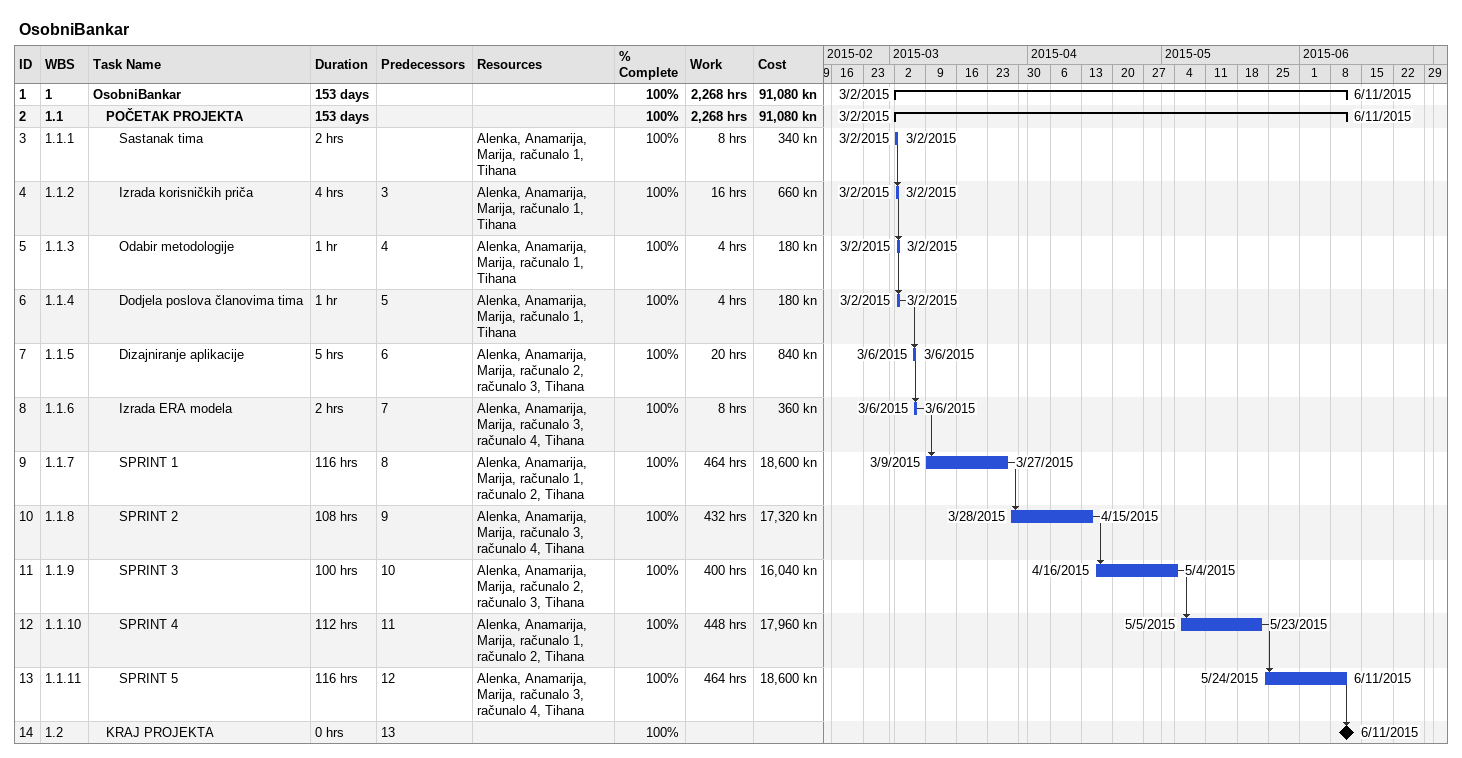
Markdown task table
OsobniBankar

| ID | WBS | Task | Duration | Start | Finish | Predecessors | Resources | % complete | Work (h) | Cost (kn) |
|---|---|---|---|---|---|---|---|---|---|---|
| 1 | 1 | **OsobniBankar** | 153d | 2015-03-02 | 2015-06-11 |  |  | 100 | 2268 | 91080 |
| 2 | 1.1 | **POČETAK PROJEKTA** | 153d | 2015-03-02 | 2015-06-11 |  |  | 100 | 2268 | 91080 |
| 3 | 1.1.1 | Sastanak tima | 2h | 2015-03-02 | 2015-03-02 |  | Alenka, Anamarija, Marija, računalo 1, Tihana | 100 | 8 | 340 |
| 4 | 1.1.2 | Izrada korisničkih priča | 4h | 2015-03-02 | 2015-03-02 | 3 | Alenka, Anamarija, Marija, računalo 1, Tihana | 100 | 16 | 660 |
| 5 | 1.1.3 | Odabir metodologije | 1h | 2015-03-02 | 2015-03-02 | 4 | Alenka, Anamarija, Marija, računalo 1, Tihana | 100 | 4 | 180 |
| 6 | 1.1.4 | Dodjela poslova članovima tima | 1h | 2015-03-02 | 2015-03-02 | 5 | Alenka, Anamarija, Marija, računalo 1, Tihana | 100 | 4 | 180 |
| 7 | 1.1.5 | Dizajniranje aplikacije | 5h | 2015-03-06 | 2015-03-06 | 6 | Alenka, Anamarija, Marija, računalo 2, računalo 3, Tihana | 100 | 20 | 840 |
| 8 | 1.1.6 | Izrada ERA modela | 2h | 2015-03-06 | 2015-03-06 | 7 | Alenka, Anamarija, Marija, računalo 3, računalo 4, Tihana | 100 | 8 | 360 |
| 9 | 1.1.7 | SPRINT 1 | 116h | 2015-03-09 | 2015-03-27 | 8 | Alenka, Anamarija, Marija, računalo 1, računalo 2, Tihana | 100 | 464 | 18600 |
| 10 | 1.1.8 | SPRINT 2 | 108h | 2015-03-28 | 2015-04-15 | 9 | Alenka, Anamarija, Marija, računalo 3, računalo 4, Tihana | 100 | 432 | 17320 |
| 11 | 1.1.9 | SPRINT 3 | 100h | 2015-04-16 | 2015-05-04 | 10 | Alenka, Anamarija, Marija, računalo 2, računalo 3, Tihana | 100 | 400 | 16040 |
| 12 | 1.1.10 | SPRINT 4 | 112h | 2015-05-05 | 2015-05-23 | 11 | Alenka, Anamarija, Marija, računalo 1, računalo 2, Tihana | 100 | 448 | 17960 |
| 13 | 1.1.11 | SPRINT 5 | 116h | 2015-05-24 | 2015-06-11 | 12 | Alenka, Anamarija, Marija, računalo 3, računalo 4, Tihana | 100 | 464 | 18600 |
| 14 | 1.2 | KRAJ PROJEKTA | 0h | 2015-06-11 | 2015-06-11 | 13 |  | 100 |  |  |
